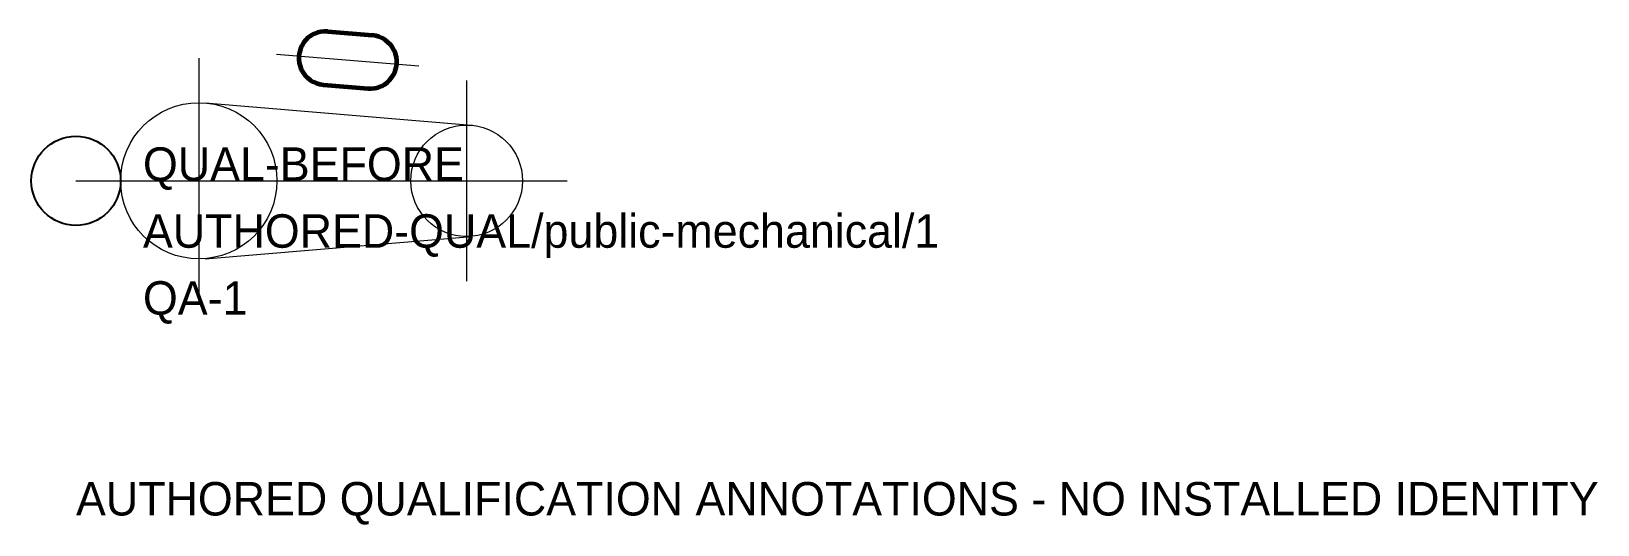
# Model space of a CAD drawing. Extents: x -2 to 68.2, y -15.4 to 6.7.
import ezdxf

# ---------------------------------------------------------------- set-up
doc = ezdxf.new("R2010")
doc.units = 0
doc.layers.get('0').update_dxf_attribs({"linetype": 'CONTINUOUS', "lineweight": 0})
doc.layers.add('ICT_QUAL_TEST_ONLY', color=7, linetype='Continuous')

# ---------------------------------------------------------------- blocks, each defined once
blk = doc.blocks.new('ICT_QUAL_TEST_ANCHOR')
at = {"layer": 'ICT_QUAL_TEST_ONLY'}
blk.add_circle((0, 0), 2, dxfattribs=at)

msp = doc.modelspace()

# ---------------------------------------------------------------- linework, layer by layer
at = {"color": 7, "linetype": 'CONTINUOUS', "lineweight": 60}
for p, q in [((11.28, 6.69), (13.27, 6.53)), ((11.08, 4.3), (13.07, 4.14))]:
    msp.add_line(p, q, dxfattribs=at)
at = {"color": 7, "linetype": 'CONTINUOUS', "lineweight": 18}
for p, q in [((8.98, 5.68), (15.36, 5.15)), ((5.5, 5.5), (5.5, -5.5)), ((17.5, 4.5), (17.5, -4.5)), ((5.79, 3.49), (17.71, 2.49)), ((0, 0), (22, 0)), ((5.79, -3.49), (17.71, -2.49))]:
    msp.add_line(p, q, dxfattribs=at)
for centre, radius in [((5.5, 0), 3.5), ((17.5, 0), 2.5)]:
    msp.add_circle(centre, radius, dxfattribs=at)
at = {"color": 7, "linetype": 'CONTINUOUS', "lineweight": 60}
for centre, start, end in [((11.18, 5.5), 85.19651, 265.23636), ((13.17, 5.33), 265.19651, 85.23636)]:
    msp.add_arc(centre, 1.2, start, end, dxfattribs=at)

# ---------------------------------------------------------------- block references
at = {"layer": 'ICT_QUAL_TEST_ONLY'}
ref = msp.add_blockref('ICT_QUAL_TEST_ANCHOR', (0, 0), dxfattribs=at)
ref.add_attrib('MANUFACTURER', 'QUAL-BEFORE', (3, 0), dxfattribs={"height": 1.5})
ref.add_attrib('ICT_ID', 'AUTHORED-QUAL/public-mechanical/1', (3, -3), dxfattribs={"height": 1.5})
ref.add_attrib('TAG', 'QA-1', (3, -6), dxfattribs={"height": 1.5})

# ---------------------------------------------------------------- texts
msp.add_text('AUTHORED QUALIFICATION ANNOTATIONS - NO INSTALLED IDENTITY', height=1.5, dxfattribs=at).set_placement((0, -15))

doc.saveas('drawing.dxf')
